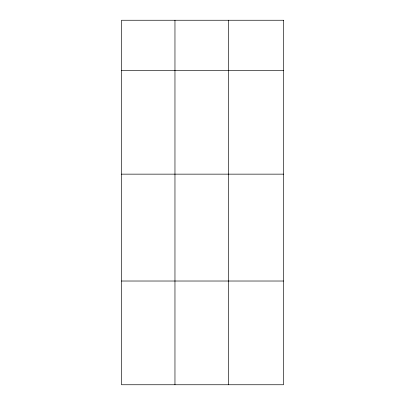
<?xml version="1.0" encoding="UTF-8"?>
<svg xmlns="http://www.w3.org/2000/svg" width="405" height="405" viewBox="0 0 405 405"><rect width="100%" height="100%" fill="white"/><g stroke="black" fill="none" stroke-linecap="round" stroke-linejoin="round"><path stroke-width="0.61" d="M121.495 70.419L283.505 70.419M121.495 174.15L283.505 174.15M121.495 281.019L283.505 281.019M228.42 20.25L228.42 384.75M174.96 20.25L174.96 384.75M283.505 20.25L121.495 20.25L121.495 384.75L283.505 384.75L283.505 20.25"/></g></svg>
